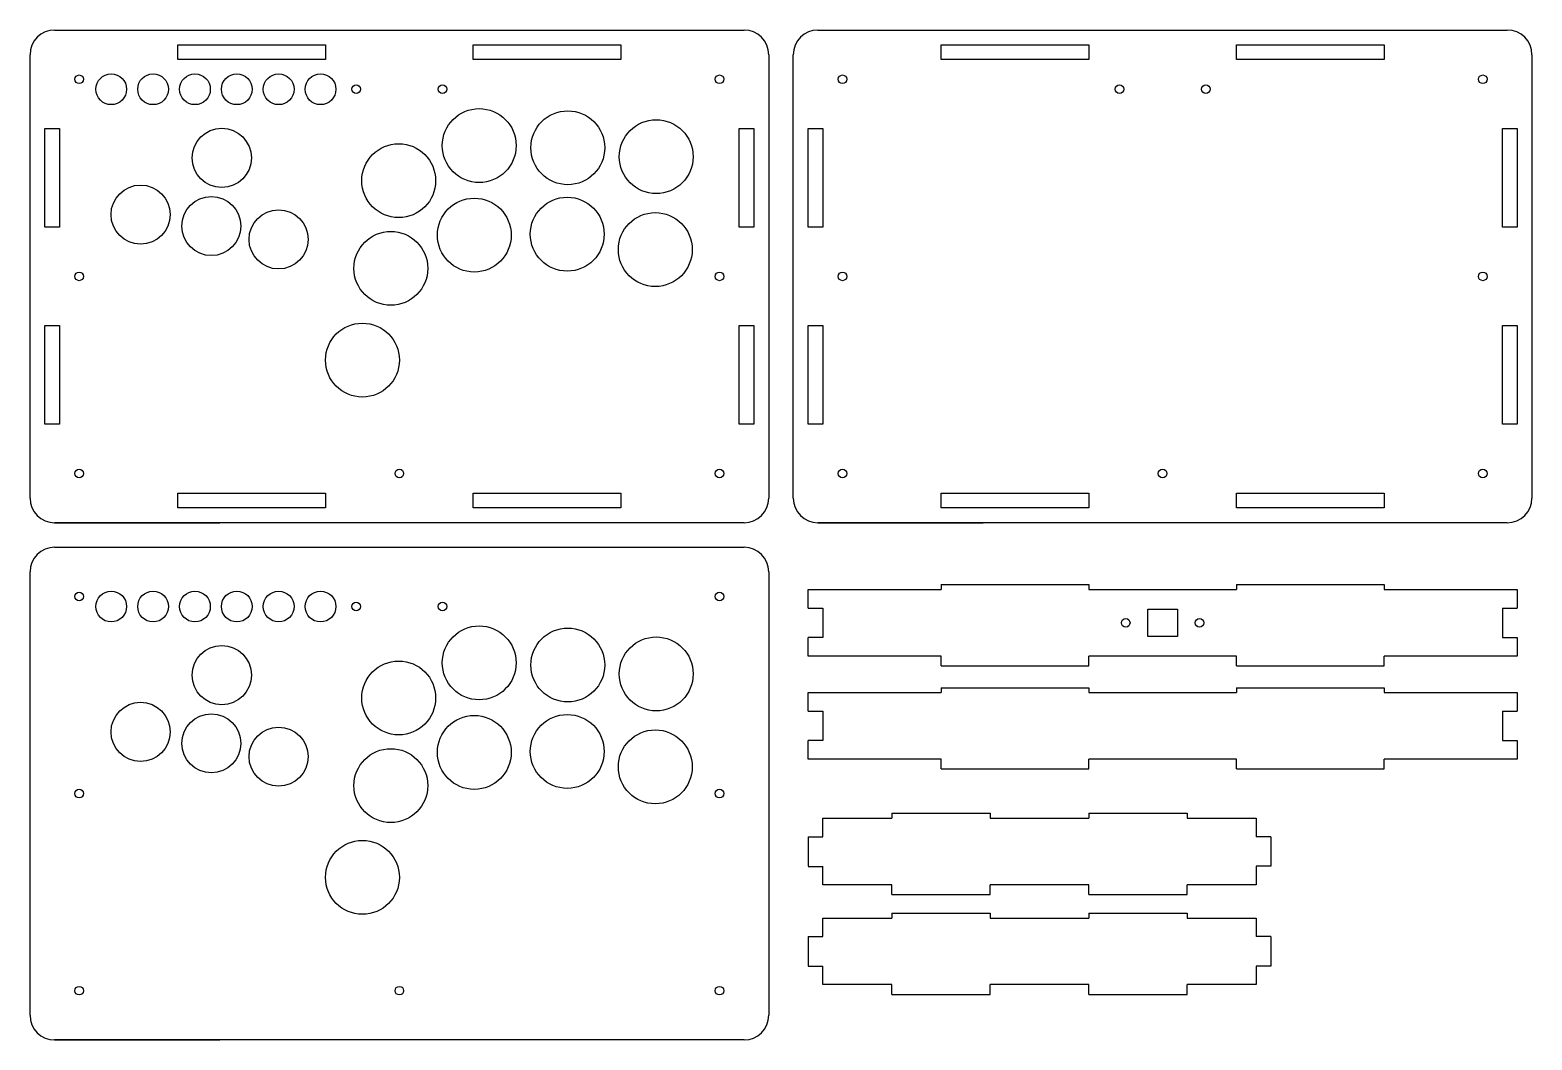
# Model space of a CAD drawing. Header units: millimetres. Extents: x 0 to 610, y -210 to 200.
import ezdxf

# ---------------------------------------------------------------- set-up
doc = ezdxf.new("R2010")
doc.units = ezdxf.units.MM

msp = doc.modelspace()

# ---------------------------------------------------------------- linework, layer by layer
at = {"color": 7}
for p, q in [((9.97, 199.97), (289.97, 199.97)), ((319.97, 199.97), (599.97, 199.97)), ((-0.03, 9.97), (-0.03, 189.97)), ((59.97, 193.97), (119.97, 193.97)), ((59.97, 187.97), (59.97, 193.97)), ((119.97, 193.97), (119.97, 193.97)), ((119.97, 193.97), (119.97, 187.97)), ((179.97, 193.97), (239.97, 193.97)), ((179.97, 187.97), (179.97, 193.97)), ((239.97, 193.97), (239.97, 193.97)), ((239.97, 193.97), (239.97, 187.97)), ((299.97, 189.97), (299.97, 9.97)), ((309.97, 9.97), (309.97, 189.97)), ((369.97, 193.97), (429.97, 193.97)), ((369.97, 187.97), (369.97, 193.97)), ((429.97, 193.97), (429.97, 193.97)), ((429.97, 193.97), (429.97, 187.97)), ((489.97, 193.97), (549.97, 193.97)), ((489.97, 187.97), (489.97, 193.97)), ((549.97, 193.97), (549.97, 193.97)), ((549.97, 193.97), (549.97, 187.97)), ((609.97, 189.97), (609.97, 9.97)), ((119.97, 187.97), (59.97, 187.97)), ((59.97, 187.97), (59.97, 187.97)), ((119.97, 187.97), (119.97, 187.97)), ((239.97, 187.97), (179.97, 187.97)), ((179.97, 187.97), (179.97, 187.97)), ((239.97, 187.97), (239.97, 187.97)), ((429.97, 187.97), (369.97, 187.97)), ((369.97, 187.97), (369.97, 187.97)), ((429.97, 187.97), (429.97, 187.97)), ((549.97, 187.97), (489.97, 187.97)), ((489.97, 187.97), (489.97, 187.97)), ((549.97, 187.97), (549.97, 187.97)), ((5.97, 159.97), (11.97, 159.97)), ((5.97, 119.97), (5.97, 159.97)), ((11.97, 159.97), (11.97, 159.97)), ((11.97, 159.97), (11.97, 119.97)), ((287.97, 159.97), (293.97, 159.97)), ((287.97, 119.97), (287.97, 159.97)), ((293.97, 159.97), (293.97, 159.97)), ((293.97, 159.97), (293.97, 119.97)), ((315.97, 159.97), (321.97, 159.97)), ((315.97, 119.97), (315.97, 159.97)), ((321.97, 159.97), (321.97, 159.97)), ((321.97, 159.97), (321.97, 119.97)), ((597.97, 159.97), (603.97, 159.97)), ((597.97, 119.97), (597.97, 159.97)), ((603.97, 159.97), (603.97, 159.97)), ((603.97, 159.97), (603.97, 119.97)), ((11.97, 119.97), (5.97, 119.97)), ((5.97, 119.97), (5.97, 119.97)), ((11.97, 119.97), (11.97, 119.97)), ((293.97, 119.97), (287.97, 119.97)), ((287.97, 119.97), (287.97, 119.97)), ((293.97, 119.97), (293.97, 119.97)), ((321.97, 119.97), (315.97, 119.97)), ((315.97, 119.97), (315.97, 119.97)), ((321.97, 119.97), (321.97, 119.97)), ((603.97, 119.97), (597.97, 119.97)), ((597.97, 119.97), (597.97, 119.97)), ((603.97, 119.97), (603.97, 119.97)), ((5.97, 79.97), (11.97, 79.97)), ((5.97, 39.97), (5.97, 79.97)), ((11.97, 79.97), (11.97, 79.97)), ((11.97, 79.97), (11.97, 39.97)), ((287.97, 79.97), (293.97, 79.97)), ((287.97, 39.97), (287.97, 79.97)), ((293.97, 79.97), (293.97, 79.97)), ((293.97, 79.97), (293.97, 39.97)), ((315.97, 79.97), (321.97, 79.97)), ((315.97, 39.97), (315.97, 79.97)), ((321.97, 79.97), (321.97, 79.97)), ((321.97, 79.97), (321.97, 39.97)), ((597.97, 79.97), (603.97, 79.97)), ((597.97, 39.97), (597.97, 79.97)), ((603.97, 79.97), (603.97, 79.97)), ((603.97, 79.97), (603.97, 39.97)), ((11.97, 39.97), (5.97, 39.97)), ((5.97, 39.97), (5.97, 39.97)), ((11.97, 39.97), (11.97, 39.97)), ((293.97, 39.97), (287.97, 39.97)), ((287.97, 39.97), (287.97, 39.97)), ((293.97, 39.97), (293.97, 39.97)), ((321.97, 39.97), (315.97, 39.97)), ((315.97, 39.97), (315.97, 39.97)), ((321.97, 39.97), (321.97, 39.97)), ((603.97, 39.97), (597.97, 39.97)), ((597.97, 39.97), (597.97, 39.97)), ((603.97, 39.97), (603.97, 39.97)), ((59.97, 11.97), (119.97, 11.97)), ((59.97, 5.97), (59.97, 11.97)), ((119.97, 11.97), (119.97, 11.97)), ((119.97, 11.97), (119.97, 5.97)), ((179.97, 11.97), (239.97, 11.97)), ((179.97, 5.97), (179.97, 11.97)), ((239.97, 11.97), (239.97, 11.97)), ((239.97, 11.97), (239.97, 5.97)), ((369.97, 11.97), (429.97, 11.97)), ((369.97, 5.97), (369.97, 11.97)), ((429.97, 11.97), (429.97, 11.97)), ((429.97, 11.97), (429.97, 5.97)), ((489.97, 11.97), (549.97, 11.97)), ((489.97, 5.97), (489.97, 11.97)), ((549.97, 11.97), (549.97, 11.97)), ((549.97, 11.97), (549.97, 5.97)), ((119.97, 5.97), (59.97, 5.97)), ((59.97, 5.97), (59.97, 5.97)), ((119.97, 5.97), (119.97, 5.97)), ((239.97, 5.97), (179.97, 5.97)), ((179.97, 5.97), (179.97, 5.97)), ((239.97, 5.97), (239.97, 5.97)), ((429.97, 5.97), (369.97, 5.97)), ((369.97, 5.97), (369.97, 5.97)), ((429.97, 5.97), (429.97, 5.97)), ((549.97, 5.97), (489.97, 5.97)), ((489.97, 5.97), (489.97, 5.97)), ((549.97, 5.97), (549.97, 5.97)), ((9.96, -0.03), (77.11, -0.03)), ((289.97, -0.03), (9.97, -0.03)), ((319.96, -0.03), (387.11, -0.03)), ((599.97, -0.03), (319.97, -0.03)), ((9.97, -10.03), (289.97, -10.03)), ((-0.03, -200.03), (-0.03, -20.03)), ((299.97, -20.03), (299.97, -200.03)), ((315.97, -27.18), (369.97, -27.18)), ((315.97, -34.68), (315.97, -27.18)), ((369.97, -25.18), (429.97, -25.18)), ((369.97, -25.18), (369.97, -27.18)), ((429.97, -25.18), (429.97, -25.18)), ((429.97, -25.18), (429.97, -27.18)), ((429.97, -27.18), (489.97, -27.18)), ((489.97, -25.18), (549.97, -25.18)), ((489.97, -25.18), (489.97, -27.18)), ((549.97, -25.18), (549.97, -25.18)), ((549.97, -25.18), (549.97, -27.18)), ((549.97, -27.18), (603.97, -27.18)), ((603.97, -27.18), (603.97, -34.68)), ((315.97, -34.68), (321.97, -34.68)), ((321.97, -34.68), (321.97, -46.68)), ((453.97, -35.18), (465.97, -35.18)), ((453.97, -46.18), (453.97, -35.18)), ((465.97, -35.18), (465.97, -46.18)), ((597.97, -34.68), (597.97, -46.68)), ((597.97, -34.68), (603.97, -34.68)), ((315.97, -54.18), (315.97, -46.68)), ((321.97, -46.68), (315.97, -46.68)), ((465.97, -46.18), (453.97, -46.18)), ((597.97, -46.68), (603.97, -46.68)), ((603.97, -46.68), (603.97, -54.18)), ((369.97, -54.18), (315.97, -54.18)), ((369.97, -58.18), (369.97, -54.18)), ((429.97, -58.18), (429.97, -54.18)), ((489.97, -54.18), (429.97, -54.18)), ((489.97, -58.18), (489.97, -54.18)), ((603.97, -54.18), (549.97, -54.18)), ((549.97, -58.18), (549.97, -54.18)), ((369.97, -58.18), (429.97, -58.18)), ((489.97, -58.18), (549.97, -58.18)), ((549.97, -58.18), (549.97, -58.18)), ((369.97, -67.03), (429.97, -67.03)), ((369.97, -67.03), (369.97, -69.03)), ((429.97, -67.03), (429.97, -67.03)), ((429.97, -67.03), (429.97, -69.03)), ((489.97, -67.03), (549.97, -67.03)), ((489.97, -67.03), (489.97, -69.03)), ((549.97, -67.03), (549.97, -67.03)), ((549.97, -67.03), (549.97, -69.03)), ((315.97, -76.53), (315.97, -69.03)), ((315.97, -69.03), (369.97, -69.03)), ((429.97, -69.03), (489.97, -69.03)), ((549.97, -69.03), (603.97, -69.03)), ((603.97, -69.03), (603.97, -76.53)), ((315.97, -76.53), (321.97, -76.53)), ((321.97, -76.53), (321.97, -88.53)), ((597.97, -76.53), (597.97, -88.53)), ((597.97, -76.53), (603.97, -76.53)), ((315.97, -96.03), (315.97, -88.53)), ((321.97, -88.53), (315.97, -88.53)), ((597.97, -88.53), (603.97, -88.53)), ((603.97, -88.53), (603.97, -96.03)), ((369.97, -96.03), (315.97, -96.03)), ((369.97, -100.03), (369.97, -96.03)), ((489.97, -96.03), (429.97, -96.03)), ((429.97, -100.03), (429.97, -96.03)), ((489.97, -100.03), (489.97, -96.03)), ((603.97, -96.03), (549.97, -96.03)), ((549.97, -100.03), (549.97, -96.03)), ((369.97, -100.03), (429.97, -100.03)), ((489.97, -100.03), (549.97, -100.03)), ((549.97, -100.03), (549.97, -100.03)), ((321.97, -120.03), (349.97, -120.03)), ((321.97, -127.53), (321.97, -120.03)), ((349.97, -118.03), (389.97, -118.03)), ((349.97, -118.03), (349.97, -120.03)), ((389.97, -118.03), (389.97, -120.03)), ((389.97, -120.03), (429.97, -120.03)), ((429.97, -118.03), (469.97, -118.03)), ((429.97, -118.03), (429.97, -120.03)), ((469.97, -118.03), (469.97, -120.03)), ((469.97, -120.03), (497.97, -120.03)), ((497.97, -120.03), (497.97, -127.53)), ((315.97, -127.53), (315.97, -139.53)), ((315.97, -127.53), (321.97, -127.53)), ((503.97, -127.53), (497.97, -127.53)), ((503.97, -127.53), (503.97, -139.53)), ((316.04, -139.64), (322.04, -139.64)), ((321.97, -147.03), (321.97, -139.53)), ((503.97, -139.53), (497.97, -139.53)), ((497.97, -139.53), (497.97, -147.03)), ((349.97, -147.03), (321.97, -147.03)), ((349.97, -151.03), (349.97, -147.03)), ((349.97, -151.03), (389.97, -151.03)), ((389.97, -151.03), (389.97, -147.03)), ((429.97, -147.03), (389.97, -147.03)), ((429.97, -151.03), (429.97, -147.03)), ((429.97, -151.03), (469.97, -151.03)), ((497.97, -147.03), (469.97, -147.03)), ((469.97, -151.03), (469.97, -147.03)), ((349.97, -158.53), (389.97, -158.53)), ((349.97, -158.53), (349.97, -160.53)), ((389.97, -158.53), (389.97, -160.53)), ((429.97, -158.53), (469.97, -158.53)), ((429.97, -158.53), (429.97, -160.53)), ((469.97, -158.53), (469.97, -160.53)), ((321.97, -160.53), (349.97, -160.53)), ((321.97, -168.03), (321.97, -160.53)), ((389.97, -160.53), (429.97, -160.53)), ((469.97, -160.53), (497.97, -160.53)), ((497.97, -160.53), (497.97, -168.03)), ((315.97, -168.03), (315.97, -180.03)), ((315.97, -168.03), (321.97, -168.03)), ((503.97, -168.03), (497.97, -168.03)), ((503.97, -168.03), (503.97, -180.03)), ((315.97, -180.03), (321.97, -180.03)), ((321.97, -187.53), (321.97, -180.03)), ((497.97, -180.03), (497.97, -187.53)), ((503.97, -180.03), (497.97, -180.03)), ((349.97, -187.53), (321.97, -187.53)), ((349.97, -191.53), (349.97, -187.53)), ((429.97, -187.53), (389.97, -187.53)), ((389.97, -191.53), (389.97, -187.53)), ((429.97, -191.53), (429.97, -187.53)), ((497.97, -187.53), (469.97, -187.53)), ((469.97, -191.53), (469.97, -187.53)), ((349.97, -191.53), (389.97, -191.53)), ((429.97, -191.53), (469.97, -191.53)), ((9.96, -210.03), (77.11, -210.03)), ((289.97, -210.03), (9.97, -210.03))]:
    msp.add_line(p, q, dxfattribs=at)
for centre, radius in [((19.97, 179.97), 1.75), ((132.47, 175.97), 1.75), ((167.47, 175.97), 1.75), ((279.97, 179.97), 1.75), ((329.97, 179.97), 1.75), ((442.47, 175.97), 1.75), ((477.47, 175.97), 1.75), ((589.97, 179.97), 1.75), ((182.4, 153.06), 15), ((218.39, 152.18), 15), ((77.87, 148.07), 12), ((254.29, 148.56), 15), ((149.71, 138.81), 15), ((44.88, 125.04), 12), ((73.62, 120.38), 12), ((180.41, 116.71), 15), ((218.15, 117.09), 15), ((100.92, 114.98), 12), ((253.91, 110.84), 15), ((146.51, 103.22), 15), ((19.97, 99.97), 1.75), ((279.97, 99.97), 1.75), ((329.97, 99.97), 1.75), ((589.97, 99.97), 1.75), ((134.97, 65.97), 15), ((19.97, 19.97), 1.75), ((149.97, 19.97), 1.75), ((279.97, 19.97), 1.75), ((329.97, 19.97), 1.75), ((459.97, 19.97), 1.75), ((589.97, 19.97), 1.75), ((19.97, -30.03), 1.75), ((279.97, -30.03), 1.75), ((132.47, -34.03), 1.75), ((167.47, -34.03), 1.75), ((182.4, -56.94), 15), ((444.97, -40.68), 1.75), ((474.97, -40.68), 1.75), ((218.39, -57.82), 15), ((254.29, -61.44), 15), ((77.87, -61.93), 12), ((149.71, -71.19), 15), ((44.88, -84.96), 12), ((73.62, -89.62), 12), ((180.41, -93.29), 15), ((218.15, -92.91), 15), ((100.92, -95.02), 12), ((253.91, -99.16), 15), ((146.51, -106.78), 15), ((19.97, -110.03), 1.75), ((279.97, -110.03), 1.75), ((134.97, -144.03), 15), ((19.97, -190.03), 1.75), ((149.97, -190.03), 1.75), ((279.97, -190.03), 1.75)]:
    msp.add_circle(centre, radius, dxfattribs=at)
for centre in [(32.95, 175.93), (49.95, 175.93), (66.95, 175.93), (83.95, 175.93), (100.95, 175.93), (117.95, 175.93), (32.95, -34.07), (49.95, -34.07), (66.95, -34.07), (83.95, -34.07), (100.95, -34.07), (117.95, -34.07)]:
    msp.add_circle(centre, 6.25)
for centre, start, end in [((9.97, 189.97), 90, 180), ((289.97, 189.97), 0, 90), ((319.97, 189.97), 90, 180), ((599.97, 189.97), 0, 90), ((9.97, 9.97), 180, 270), ((289.97, 9.97), 270, 0), ((319.97, 9.97), 180, 270), ((599.97, 9.97), 270, 0), ((9.97, -20.03), 90, 180), ((289.97, -20.03), 0, 90), ((9.97, -200.03), 180, 270), ((289.97, -200.03), 270, 0)]:
    msp.add_arc(centre, 10, start, end, dxfattribs=at)

doc.saveas('drawing.dxf')
